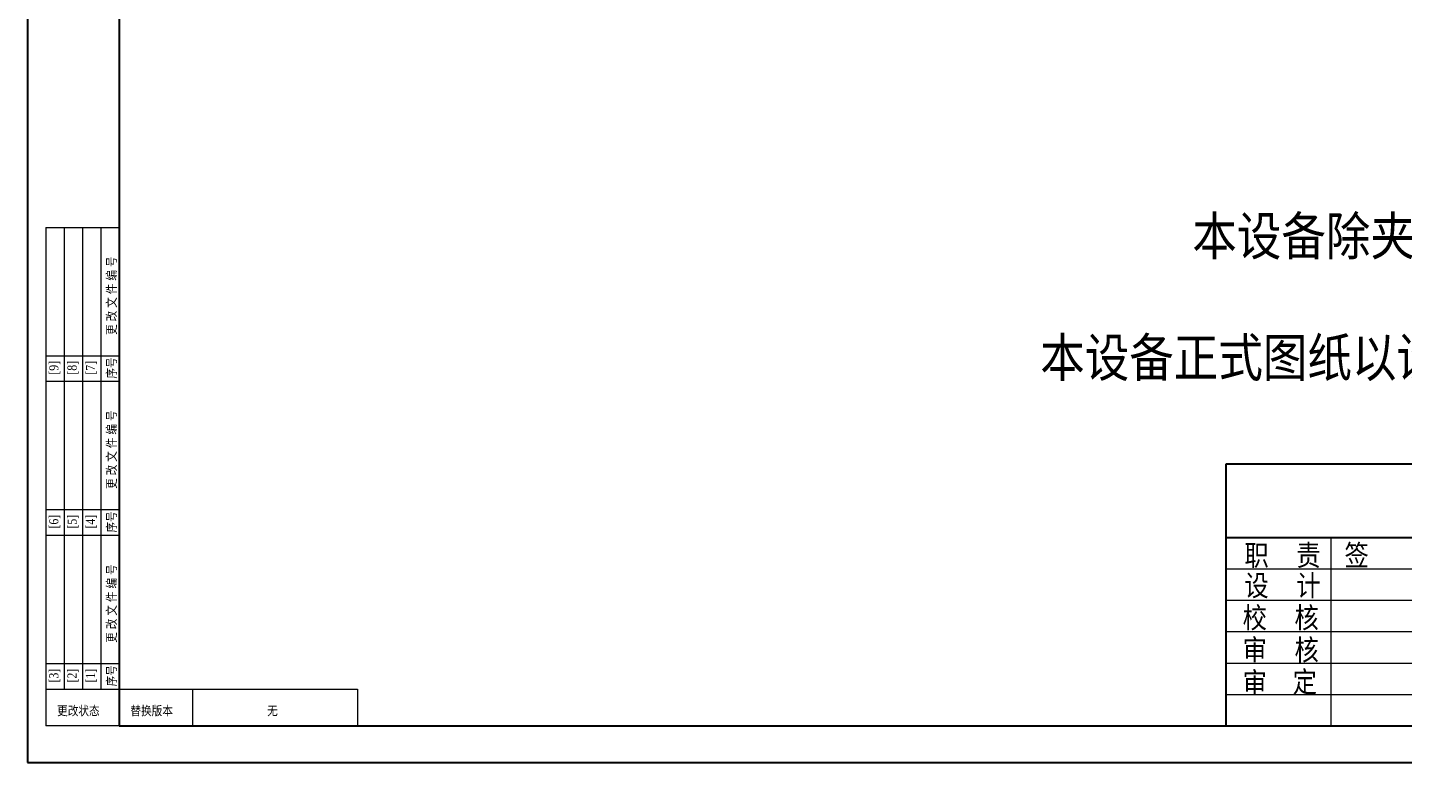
# Model space of a CAD drawing. Header units: millimetres. Extents: x 26918 to 78580, y -35580 to -8334.
# Drawn here: x 26918 to 29306, y -13685 to -12409 of the extents above; entities that cross this region are included whole.
import ezdxf

# ---------------------------------------------------------------- set-up
doc = ezdxf.new("R2010")
doc.units = ezdxf.units.MM
doc.header["$MEASUREMENT"] = 0
doc.layers.get('0').update_dxf_attribs({"lineweight": 20})
doc.layers.add('LAYERDIM', color=1, linetype='Continuous')
doc.layers.add('MAINLINE', color=3, linetype='Continuous')
doc.styles.add('STYLE1', font='TIMES.TTF', dxfattribs={"height": 18})
doc.styles.add('STYLE2', font='SIMHEI.TTF', dxfattribs={"width": 0.85})

msp = doc.modelspace()

# ---------------------------------------------------------------- linework, layer by layer
for p, q in [((26950.1, -12755.8), (26950.1, -13621)), ((26950.1, -12755.8), (27077.4, -12755.8)), ((26981.9, -12755.8), (26981.9, -13557.4)), ((27013.7, -12755.8), (27013.7, -13557.4)), ((27045.5, -12755.8), (27045.5, -13557.4)), ((26950.1, -12978.5), (27077.4, -12978.5)), ((26950.1, -13023), (27077.4, -13023)), ((26950.1, -13245.7), (27077.4, -13245.7)), ((26950.1, -13290.2), (27077.4, -13290.2)), ((29179.5, -13293.9), (29179.5, -13621)), ((29179.5, -13293.9), (29179.5, -13621)), ((28997.7, -13348.4), (29543, -13348.4)), ((28997.7, -13348.4), (29543, -13348.4)), ((28997.7, -13402.9), (29543, -13402.9)), ((28997.7, -13402.9), (29543, -13402.9)), ((28997.7, -13457.4), (29543, -13457.4)), ((28997.7, -13457.4), (29543, -13457.4)), ((28997.7, -13512), (29543, -13512)), ((28997.7, -13512), (29543, -13512)), ((26950.1, -13512.9), (27077.4, -13512.9)), ((26950.1, -13557.4), (27490.9, -13557.4)), ((27204.6, -13557.4), (27204.6, -13621)), ((27490.9, -13557.4), (27490.9, -13621)), ((28997.7, -13566.5), (30633.6, -13566.5)), ((28997.7, -13566.5), (30633.6, -13566.5)), ((27077.4, -13621), (26950.1, -13621))]:
    msp.add_line(p, q)
at = {"layer": 'LAYERDIM'}
for p, q in [((26918.3, -8334.4), (26918.3, -13684.7)), ((26918.3, -13684.7), (30697.2, -13684.7))]:
    msp.add_line(p, q, dxfattribs=at)
at = {"layer": 'MAINLINE'}
for p, q in [((27077.4, -8398), (27077.4, -13621)), ((30633.6, -13166.6), (28997.7, -13166.6)), ((30633.6, -13166.6), (28997.7, -13166.6)), ((30633.6, -13166.6), (28997.7, -13166.6)), ((30633.6, -13166.6), (28997.7, -13166.6)), ((28997.7, -13166.6), (28997.7, -13621)), ((28997.7, -13293.9), (30633.6, -13293.9)), ((28997.7, -13293.9), (30633.6, -13293.9)), ((27077.4, -13621), (30633.6, -13621))]:
    msp.add_line(p, q, dxfattribs=at)

# ---------------------------------------------------------------- texts
at = {"style": 'STYLE1', "width": 0.85}
for s, height, p in [('更 改 文 件 编 号', 15.904, (27072, -12942.5)), ('序号', 15.9, (27072, -13018.2)), ('[9]', 15.9, (26971.8, -13011.4)), ('[8]', 15.9, (27003.6, -13011.4)), ('[7]', 15.9, (27035.4, -13011.4)), ('更 改 文 件 编 号', 15.904, (27072, -13209.7)), ('序号', 15.9, (27072, -13285.4)), ('[6]', 15.9, (26971.8, -13278.5)), ('[5]', 15.9, (27003.6, -13278.5)), ('[4]', 15.9, (27035.4, -13278.5)), ('更 改 文 件 编 号', 15.904, (27072, -13476.9)), ('[3]', 15.9, (26971.8, -13545.7)), ('[2]', 15.9, (27003.6, -13545.7)), ('[1]', 15.9, (27035.4, -13545.7)), ('序号', 15.9, (27072, -13552.6))]:
    msp.add_text(s, height=height, rotation=90, dxfattribs=at).set_placement(p)
for s, height, p in [('职', 36.4, (29029.7, -13343.1)), ('责', 36.4, (29119.7, -13343.1)), ('责', 36.4, (29119.7, -13343.1)), ('签', 36.4, (29203.3, -13343.1)), ('签', 36.4, (29203.3, -13343.1)), ('设', 36.4, (29029.7, -13395.7)), ('计', 36.4, (29119.7, -13395.7)), ('计', 36.4, (29119.7, -13395.7)), ('校', 36.4, (29026.6, -13451.5)), ('核', 36.4, (29116.6, -13451.5)), ('核', 36.4, (29116.6, -13451.5)), ('审', 36.4, (29026.6, -13507.2)), ('核', 36.4, (29116.6, -13507.2)), ('核', 36.4, (29116.6, -13507.2)), ('审', 36.4, (29026.6, -13564.3)), ('定', 36.4, (29113.5, -13562.9)), ('更改状态', 15.9, (26969.7, -13602.7)), ('替换版本', 15.9, (27096.9, -13602.7)), ('无', 15.9, (27334.1, -13602.7))]:
    msp.add_text(s, height=height, dxfattribs=at).set_placement(p)
at = {"layer": 'MAINLINE', "style": 'STYLE2', "width": 0.85}
for s, p in [('本设备除夹套为Q35-B外,其余材料均为SUS304.', (28939.3, -12804.1)), ('本设备正式图纸以设计院正式图纸为准,此图仅供参考.', (28675.4, -13015))]:
    msp.add_text(s, height=66.647, dxfattribs=at).set_placement(p)

doc.saveas('drawing.dxf')
